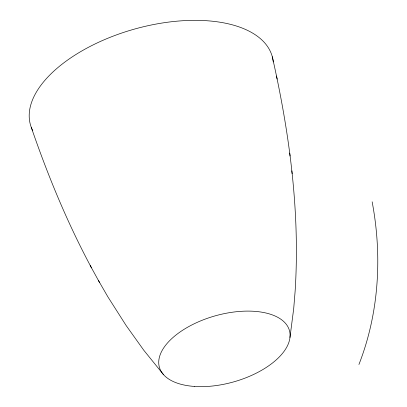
<?xml version="1.0" encoding="UTF-8"?>
<svg xmlns="http://www.w3.org/2000/svg" width="407" height="407" viewBox="0 0 407 407"><rect width="100%" height="100%" fill="white"/><g stroke="black" fill="none" stroke-linecap="round" stroke-linejoin="round"><path stroke-width="0.61" d="M289.967 337.489L293.722 308.45L295.121 291.254C300.178 212.485 289.631 133.501 272.303 56.756M358.928 364.489C379.105 313.014 382.356 255.896 372.146 201.811M163.461 374.567L143.869 350.356L126.17 325.575L107.794 296.713L98.285 280.23M31.293 127.401C47.858 175.605 67.374 222.904 91.494 267.847M90.186 265.471L99.547 282.519M276.49 76.033L277.157 79.065M289.718 153.088L290.064 155.993M291.814 170.859L292.155 173.687M32.784 130.764A125.626 63.762 -15.8 0 1 133.247 29.436A125.626 63.762 -15.8 0 1 273.26 61.94M194.694 386.452A67.567 34.29 -15.8 0 0 289.988 333.465A67.567 34.29 -15.8 0 0 188.538 326.709A67.567 34.29 -15.8 0 0 194.694 386.452"/></g></svg>
